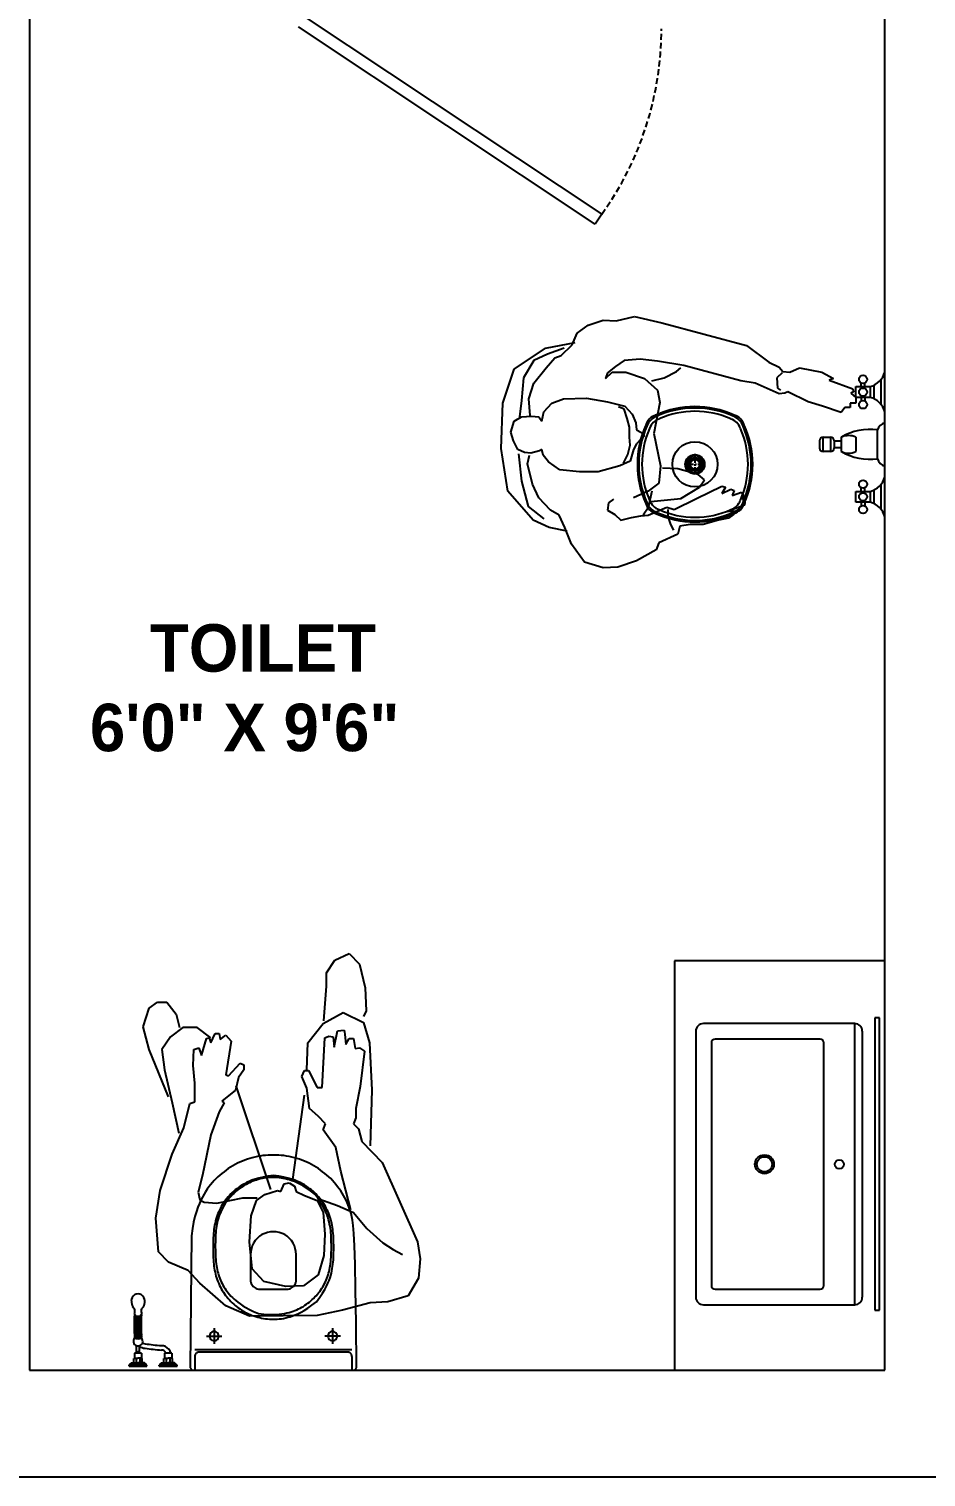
# Model space of a CAD drawing. Header units: inches. Extents: x 9636 to 21597, y -10243 to 557.
# Drawn here: x 14754.1 to 14829.7, y -8586.5 to -8464.5 of the extents above; entities that cross this region are included whole.
import ezdxf

# ---------------------------------------------------------------- set-up
doc = ezdxf.new("R2010")
doc.units = ezdxf.units.IN
doc.header["$MEASUREMENT"] = 0
doc.linetypes.add('CENTER2', pattern=[1.125, 0.75, -0.125, 0.125, -0.125])
doc.linetypes.add('DASHED', pattern=[0.75, 0.5, -0.25])
doc.layers.add('Edges', color=7, linetype='Continuous')
doc.styles.add('MtXpl_Stylus_BT', font='')
doc.styles.get('MtXpl_Stylus_BT').set_extended_font_data('Stylus BT', bold=True)

# ---------------------------------------------------------------- blocks, each defined once
blk = doc.blocks.new('FF')
at = {"color": 252, "true_color": 0x939598}
for p, q in [((14754.19, -8367.47), (14754.19, -8577.47)), ((14801.82, -8480.91), (14776.83, -8464.3)), ((14777.39, -8463.47), (14802.37, -8480.08)), ((14826.19, -8577.47), (14826.19, -8463.47)), ((14802.37, -8480.08), (14801.82, -8480.91)), ((14826.19, -8496.73), (14826.19, -8493.38)), ((14823.75, -8495.51), (14823.75, -8494.6)), ((14823.75, -8494.6), (14824.97, -8494.6)), ((14824.21, -8494.6), (14824.21, -8494.29)), ((14824.51, -8494.6), (14824.51, -8494.29)), ((14824.97, -8494.6), (14824.97, -8495.51)), ((14825.28, -8494.47), (14825.28, -8495.63)), ((14825.88, -8496.13), (14825.88, -8493.98)), ((14824.97, -8495.51), (14823.75, -8495.51)), ((14824.21, -8495.51), (14824.21, -8495.82)), ((14824.51, -8495.51), (14824.51, -8495.82)), ((14825.58, -8500.69), (14825.58, -8498.25)), ((14826.19, -8501.3), (14826.19, -8497.64)), ((14820.71, -8499.77), (14820.71, -8499.17)), ((14821.01, -8498.86), (14821.62, -8498.86)), ((14821.01, -8500.08), (14821.01, -8498.86)), ((14821.62, -8498.86), (14821.62, -8500.08)), ((14821.93, -8499.17), (14822.54, -8499.17)), ((14821.93, -8499.17), (14821.93, -8499.77)), ((14822.54, -8500.08), (14822.54, -8498.86)), ((14823.75, -8498.86), (14823.75, -8500.08)), ((14821.62, -8500.08), (14821.01, -8500.08)), ((14822.54, -8499.77), (14821.93, -8499.77)), ((14824.21, -8503.43), (14824.21, -8503.12)), ((14824.51, -8503.43), (14824.51, -8503.12)), ((14825.28, -8503.3), (14825.28, -8504.46)), ((14825.88, -8504.96), (14825.88, -8502.81)), ((14826.19, -8505.56), (14826.19, -8502.21)), ((14823.75, -8504.34), (14823.75, -8503.43)), ((14823.75, -8503.43), (14824.97, -8503.43)), ((14824.97, -8504.34), (14823.75, -8504.34)), ((14824.21, -8504.34), (14824.21, -8504.65)), ((14824.51, -8504.34), (14824.51, -8504.65)), ((14824.97, -8503.43), (14824.97, -8504.34)), ((14808.49, -8542.99), (14808.49, -8577.47)), ((14826.19, -8542.99), (14808.49, -8542.99)), ((14826.19, -8577.47), (14826.19, -8542.99)), ((14823.66, -8548.27), (14810.92, -8548.27)), ((14823.66, -8571.96), (14823.66, -8548.27)), ((14825.34, -8547.78), (14825.34, -8572.41)), ((14825.75, -8547.78), (14825.34, -8547.78)), ((14825.75, -8572.41), (14825.75, -8547.78)), ((14810.28, -8548.91), (14810.28, -8571.32)), ((14820.75, -8549.58), (14811.91, -8549.58)), ((14824.3, -8571.32), (14824.3, -8548.91)), ((14811.59, -8549.9), (14811.59, -8570.33)), ((14821.07, -8570.33), (14821.07, -8549.9)), ((14811.91, -8570.65), (14820.75, -8570.65)), ((14810.92, -8571.96), (14823.66, -8571.96)), ((14825.34, -8572.41), (14825.75, -8572.41)), ((14754.19, -8577.47), (14826.19, -8577.47)), ((14808.49, -8577.47), (14826.19, -8577.47)), ((14855.19, -8586.47), (14597.19, -8586.47))]:
    blk.add_line(p, q, dxfattribs=at)
at = {"color": 252, "linetype": 'ByBlock', "true_color": 0x939598}
for p, q in [((14803.59, -8489.06), (14805.11, -8488.7)), ((14805.11, -8488.7), (14807.43, -8489.24)), ((14800.3, -8490.1), (14801.22, -8489.43)), ((14801.22, -8489.43), (14802.49, -8489)), ((14802.49, -8489), (14803.59, -8489.06)), ((14807.43, -8489.24), (14814.56, -8491.13)), ((14797.62, -8491.37), (14800.12, -8490.89)), ((14798.96, -8491.98), (14799.88, -8491.07)), ((14799.88, -8491.07), (14800.3, -8490.1)), ((14814.56, -8491.13), (14816.44, -8492.53)), ((14795, -8493.14), (14797.62, -8491.37)), ((14796.65, -8492.41), (14795.79, -8493.87)), ((14797.8, -8491.86), (14796.65, -8492.41)), ((14797.68, -8493.02), (14798.41, -8492.17)), ((14799.21, -8491.37), (14797.8, -8491.86)), ((14798.41, -8492.17), (14798.96, -8491.98)), ((14804.26, -8492.41), (14803.53, -8492.9)), ((14805.6, -8492.29), (14804.26, -8492.41)), ((14807.06, -8492.47), (14805.6, -8492.29)), ((14794.03, -8496), (14795, -8493.14)), ((14796.65, -8494.3), (14797.68, -8493.02)), ((14802.68, -8493.93), (14803.23, -8493.38)), ((14802.86, -8493.44), (14802.68, -8493.93)), ((14803.53, -8492.9), (14802.86, -8493.44)), ((14803.23, -8493.38), (14804.38, -8493.38)), ((14804.38, -8493.38), (14805.97, -8493.93)), ((14809.26, -8492.83), (14807.06, -8492.47)), ((14807.61, -8493.87), (14808.65, -8493.32)), ((14808.65, -8493.32), (14809.01, -8493.02)), ((14814.07, -8494.11), (14809.26, -8492.83)), ((14816.44, -8492.53), (14817.3, -8492.96)), ((14817.54, -8493.44), (14817.11, -8493.87)), ((14817.3, -8492.96), (14817.6, -8493.32)), ((14817.6, -8493.32), (14818.21, -8493.38)), ((14818.21, -8493.38), (14819, -8493.02)), ((14819, -8493.02), (14820.89, -8493.38)), ((14820.89, -8493.38), (14821.86, -8493.93)), ((14795.79, -8493.87), (14795.61, -8495.76)), ((14796.22, -8495.63), (14796.65, -8494.3)), ((14805.97, -8493.93), (14807.06, -8494.9)), ((14806.58, -8494.11), (14807.61, -8493.87)), ((14815.29, -8494.3), (14814.07, -8494.11)), ((14817.3, -8495.21), (14815.29, -8494.3)), ((14817.11, -8493.87), (14817.17, -8494.72)), ((14817.17, -8494.72), (14817.42, -8494.9)), ((14821.86, -8493.93), (14821.5, -8494.05)), ((14821.5, -8494.05), (14823.51, -8494.78)), ((14823.51, -8494.78), (14823.57, -8495.03)), ((14793.91, -8499.83), (14794.03, -8496)), ((14795.61, -8495.76), (14795.43, -8497.16)), ((14796.34, -8497.03), (14796.22, -8495.63)), ((14797.5, -8496.73), (14798.17, -8496)), ((14798.17, -8496), (14799.14, -8495.63)), ((14799.14, -8495.63), (14801.09, -8495.57)), ((14801.09, -8495.57), (14802.86, -8495.88)), ((14802.86, -8495.88), (14804.32, -8496.24)), ((14807.25, -8495.94), (14806.76, -8498.56)), ((14807.06, -8494.9), (14807.25, -8495.94)), ((14817.78, -8495.15), (14817.3, -8495.21)), ((14818.03, -8495.03), (14817.78, -8495.15)), ((14819.73, -8495.88), (14818.03, -8495.03)), ((14820.95, -8496.24), (14819.73, -8495.88)), ((14823.75, -8496), (14823.27, -8496)), ((14823.27, -8496), (14823.27, -8496.36)), ((14823.57, -8495.03), (14823.33, -8495.15)), ((14823.33, -8495.15), (14823.75, -8495.51)), ((14823.75, -8495.51), (14823.75, -8496)), ((14795, -8497.52), (14795.61, -8497.16)), ((14795.61, -8497.16), (14796.46, -8497.09)), ((14796.46, -8497.09), (14797.07, -8497.16)), ((14797.07, -8497.16), (14797.32, -8497.52)), ((14797.32, -8497.52), (14797.5, -8496.73)), ((14804.26, -8496.49), (14803.77, -8496.3)), ((14804.5, -8497.28), (14804.26, -8496.49)), ((14804.32, -8496.24), (14804.93, -8496.91)), ((14804.69, -8498.01), (14804.5, -8497.28)), ((14804.93, -8496.91), (14805.24, -8497.64)), ((14822.53, -8496.79), (14820.95, -8496.24)), ((14822.84, -8496.36), (14822.53, -8496.79)), ((14823.27, -8496.36), (14822.84, -8496.36)), ((14794.7, -8498.43), (14795, -8497.52)), ((14794.94, -8499.16), (14794.7, -8498.43)), ((14804.69, -8498.86), (14804.69, -8498.01)), ((14805.24, -8497.64), (14805.3, -8498.25)), ((14805.3, -8498.25), (14805.66, -8498.43)), ((14805.66, -8498.43), (14805.97, -8498.74)), ((14795.31, -8499.89), (14794.94, -8499.16)), ((14804.57, -8500.32), (14804.75, -8499.53)), ((14804.75, -8499.53), (14804.69, -8498.86)), ((14805.3, -8499.41), (14805.05, -8499.89)), ((14805.66, -8499.04), (14805.3, -8499.41)), ((14805.97, -8498.74), (14805.66, -8499.04)), ((14806.76, -8498.56), (14807.31, -8501.29)), ((14794.45, -8503.42), (14793.91, -8499.83)), ((14795.86, -8500.14), (14795.31, -8499.89)), ((14795.37, -8500.26), (14795.61, -8502.57)), ((14796.4, -8500.2), (14795.86, -8500.14)), ((14796.1, -8501.11), (14796.28, -8500.38)), ((14797.13, -8500.02), (14796.4, -8500.2)), ((14797.32, -8499.89), (14797.13, -8500.02)), ((14797.44, -8500.38), (14797.32, -8499.89)), ((14797.87, -8500.93), (14797.44, -8500.38)), ((14798.84, -8501.6), (14797.87, -8500.93)), ((14804.75, -8500.87), (14803.9, -8501.29)), ((14804.2, -8501.05), (14804.57, -8500.32)), ((14805.05, -8499.89), (14804.75, -8500.87)), ((14796.53, -8502.82), (14796.1, -8501.11)), ((14800.48, -8501.78), (14798.84, -8501.6)), ((14802.07, -8501.78), (14800.48, -8501.78)), ((14803.9, -8501.29), (14802.07, -8501.78)), ((14807.31, -8501.29), (14807.18, -8502.75)), ((14808.77, -8501.54), (14807.49, -8501.48)), ((14810.47, -8502.02), (14808.77, -8501.54)), ((14811.02, -8502.45), (14810.47, -8502.02)), ((14795.61, -8502.57), (14796.16, -8504.7)), ((14797.07, -8503.97), (14796.53, -8502.82)), ((14807.18, -8502.75), (14806.27, -8503.42)), ((14809.01, -8504.03), (14810.6, -8503.06)), ((14810.35, -8504.03), (14812.48, -8503)), ((14810.6, -8503.06), (14811.02, -8502.45)), ((14812.48, -8503), (14812.79, -8503.06)), ((14812.79, -8503.06), (14812.48, -8503.61)), ((14812.48, -8503.61), (14813.22, -8503.24)), ((14813.22, -8503.24), (14813.52, -8503.36)), ((14813.52, -8503.36), (14813.34, -8503.79)), ((14796.59, -8505.86), (14794.45, -8503.42)), ((14798.05, -8505.01), (14797.07, -8503.97)), ((14802.92, -8504.4), (14802.86, -8505.01)), ((14803.35, -8504.09), (14802.92, -8504.4)), ((14806.27, -8503.42), (14805.05, -8503.97)), ((14806.58, -8503.42), (14806.27, -8504.82)), ((14806.51, -8504.28), (14809.01, -8504.03)), ((14808.46, -8504.95), (14810.35, -8504.03)), ((14814.37, -8504.58), (14812.97, -8505.13)), ((14813.34, -8503.79), (14814.13, -8503.49)), ((14814.13, -8503.49), (14814.31, -8503.79)), ((14814.31, -8503.79), (14814.19, -8504.09)), ((14814.19, -8504.09), (14814.43, -8504.15)), ((14814.43, -8504.15), (14814.37, -8504.58)), ((14796.16, -8504.7), (14797.5, -8505.74)), ((14798.78, -8505.43), (14798.05, -8505.01)), ((14799.27, -8506.47), (14798.78, -8505.43)), ((14802.86, -8505.01), (14803.47, -8505.37)), ((14803.47, -8505.37), (14803.96, -8505.86)), ((14803.96, -8505.86), (14804.87, -8505.62)), ((14804.87, -8505.62), (14805.66, -8505.49)), ((14805.66, -8505.49), (14806.27, -8505.43)), ((14806.27, -8504.82), (14805.84, -8505.43)), ((14806.27, -8505.43), (14807.85, -8504.76)), ((14807.85, -8504.76), (14808.46, -8504.95)), ((14807.92, -8504.95), (14807.92, -8505.55)), ((14807.92, -8505.55), (14808.16, -8506.22)), ((14813.03, -8505.68), (14812.18, -8505.86)), ((14812.97, -8505.13), (14813.64, -8505.07)), ((14813.46, -8505.37), (14813.03, -8505.68)), ((14813.64, -8505.07), (14813.46, -8505.37)), ((14797.93, -8506.47), (14796.59, -8505.86)), ((14799.45, -8506.77), (14797.93, -8506.47)), ((14799.81, -8507.87), (14799.27, -8506.47)), ((14808.77, -8507.02), (14807.18, -8507.75)), ((14808.16, -8506.22), (14808.4, -8506.71)), ((14808.95, -8506.35), (14808.77, -8507.02)), ((14809.8, -8506.22), (14808.95, -8506.35)), ((14810.9, -8506.22), (14809.8, -8506.22)), ((14812.18, -8505.86), (14810.9, -8506.22)), ((14800.91, -8509.39), (14799.81, -8507.87)), ((14807.18, -8507.75), (14806.94, -8508.35)), ((14802.49, -8509.88), (14800.91, -8509.39)), ((14805.3, -8509.27), (14803.71, -8509.81)), ((14806.94, -8508.35), (14805.3, -8509.27)), ((14803.71, -8509.81), (14802.49, -8509.88)), ((14779.9, -8542.92), (14781.1, -8542.35)), ((14781.1, -8542.35), (14781.96, -8543.27)), ((14779.19, -8543.98), (14779.9, -8542.92)), ((14781.96, -8543.27), (14782.45, -8545.26)), ((14779.19, -8545.12), (14779.19, -8543.98)), ((14778.97, -8548.04), (14779.19, -8545.12)), ((14782.45, -8545.26), (14782.52, -8547.18)), ((14763.77, -8548.53), (14764.27, -8546.97)), ((14764.27, -8546.97), (14764.98, -8546.47)), ((14764.98, -8546.47), (14765.76, -8546.47)), ((14765.76, -8546.47), (14766.54, -8547.47)), ((14782.52, -8547.18), (14782.31, -8547.68)), ((14764.27, -8550.45), (14763.77, -8548.53)), ((14766.54, -8547.47), (14766.83, -8548.61)), ((14777.62, -8549.88), (14778.9, -8548.25)), ((14778.9, -8548.25), (14780.61, -8547.33)), ((14780.61, -8547.33), (14782.31, -8548.18)), ((14782.31, -8548.18), (14782.81, -8549.88)), ((14766.05, -8549.39), (14765.34, -8550.45)), ((14767.11, -8548.61), (14766.05, -8549.39)), ((14768.32, -8548.61), (14767.11, -8548.61)), ((14769.46, -8549.46), (14768.32, -8548.61)), ((14768.67, -8550.95), (14769.1, -8549.53)), ((14769.1, -8549.53), (14769.31, -8549.46)), ((14769.31, -8549.46), (14769.46, -8549.88)), ((14769.46, -8549.88), (14769.81, -8549.1)), ((14769.81, -8549.1), (14770.17, -8549.1)), ((14770.17, -8549.1), (14770.24, -8549.6)), ((14770.24, -8549.6), (14770.73, -8549.24)), ((14770.73, -8549.24), (14771.16, -8549.74)), ((14771.16, -8549.74), (14770.73, -8552.59)), ((14778.83, -8553.65), (14779.04, -8549.46)), ((14779.04, -8549.46), (14779.4, -8549.32)), ((14779.4, -8549.32), (14779.75, -8549.39)), ((14779.75, -8549.39), (14779.83, -8550.24)), ((14779.83, -8550.24), (14780.11, -8548.89)), ((14780.11, -8548.89), (14780.68, -8548.82)), ((14780.68, -8548.82), (14780.75, -8549.17)), ((14780.75, -8549.17), (14780.82, -8550.03)), ((14780.82, -8550.03), (14781.1, -8549.53)), ((14781.1, -8549.53), (14781.46, -8549.53)), ((14781.46, -8549.53), (14781.6, -8550.38)), ((14765.9, -8554.43), (14764.27, -8550.45)), ((14765.34, -8550.45), (14765.55, -8552.16)), ((14767.96, -8551.8), (14768.04, -8550.45)), ((14768.04, -8550.45), (14768.46, -8550.31)), ((14768.46, -8550.31), (14768.67, -8550.95)), ((14777.55, -8552.16), (14777.62, -8549.88)), ((14781.6, -8550.38), (14781.96, -8550.31)), ((14781.96, -8550.31), (14782.38, -8550.6)), ((14782.38, -8550.6), (14782.03, -8553.58)), ((14782.81, -8549.88), (14783.02, -8553.87)), ((14765.55, -8552.16), (14766.19, -8554.93)), ((14768.11, -8553.3), (14767.96, -8551.8)), ((14770.95, -8552.66), (14771.94, -8551.59)), ((14772.23, -8552.16), (14771.8, -8552.8)), ((14771.94, -8551.59), (14772.23, -8551.73)), ((14772.23, -8551.73), (14772.23, -8552.16)), ((14768.11, -8554.86), (14768.11, -8553.3)), ((14770.73, -8552.59), (14770.95, -8552.66)), ((14771.8, -8552.8), (14771.52, -8553.87)), ((14777.13, -8552.73), (14777.34, -8552.23)), ((14777.55, -8553.72), (14777.13, -8552.73)), ((14777.34, -8552.23), (14777.69, -8552.23)), ((14777.69, -8552.23), (14778.4, -8553.65)), ((14771.52, -8553.87), (14770.38, -8554.79)), ((14774.5, -8562.25), (14771.59, -8553.51)), ((14776.35, -8561.4), (14777.34, -8554.29)), ((14777.77, -8555.43), (14777.55, -8553.72)), ((14778.4, -8553.65), (14778.83, -8553.65)), ((14782.03, -8553.58), (14781.67, -8555.43)), ((14783.02, -8553.87), (14782.88, -8558.56)), ((14766.19, -8554.93), (14766.76, -8557.49)), ((14767.18, -8557.06), (14767.68, -8555)), ((14767.68, -8555), (14768.11, -8554.86)), ((14770.17, -8555.71), (14769.46, -8557.63)), ((14770.59, -8554.93), (14770.17, -8555.71)), ((14770.38, -8554.79), (14770.59, -8554.93)), ((14778.48, -8556.07), (14777.77, -8555.43)), ((14781.67, -8555.43), (14781.67, -8556.21)), ((14766.19, -8559.27), (14767.18, -8557.06)), ((14779.12, -8556.71), (14778.48, -8556.07)), ((14778.9, -8557.21), (14779.12, -8556.71)), ((14781.67, -8556.21), (14781.46, -8556.71)), ((14781.46, -8556.71), (14781.89, -8557.14)), ((14769.46, -8557.63), (14768.75, -8561.05)), ((14779.97, -8558.7), (14778.9, -8557.21)), ((14781.89, -8557.14), (14782.17, -8558.2)), ((14782.17, -8558.2), (14783.87, -8559.98)), ((14765.19, -8562.32), (14766.19, -8559.27)), ((14780.39, -8560.69), (14779.97, -8558.7)), ((14781.25, -8563.96), (14780.39, -8560.69)), ((14783.87, -8559.98), (14786.86, -8566.66)), ((14768.75, -8561.05), (14768.39, -8562.47)), ((14775.35, -8562.4), (14775.63, -8561.76)), ((14775.63, -8561.76), (14776.06, -8561.68)), ((14776.06, -8561.68), (14776.49, -8561.97)), ((14764.84, -8564.67), (14765.19, -8562.32)), ((14768.39, -8562.47), (14768.53, -8563.11)), ((14768.53, -8563.11), (14768.89, -8563.32)), ((14769.95, -8563.39), (14772.15, -8562.96)), ((14772.15, -8562.96), (14773.36, -8562.96)), ((14772.86, -8564.46), (14773.29, -8563.18)), ((14773.29, -8563.18), (14774, -8562.68)), ((14774, -8562.68), (14775.07, -8562.32)), ((14775.07, -8562.32), (14775.35, -8562.4)), ((14776.49, -8561.97), (14776.63, -8562.4)), ((14776.63, -8562.4), (14777.34, -8562.75)), ((14777.34, -8562.75), (14778.4, -8563.18)), ((14778.4, -8563.18), (14778.9, -8564.17)), ((14778.55, -8563.04), (14780.11, -8563.6)), ((14768.89, -8563.32), (14769.95, -8563.39)), ((14778.9, -8564.17), (14779.04, -8566.02)), ((14780.11, -8563.6), (14781.46, -8564.17)), ((14781.46, -8564.17), (14782.6, -8565.52)), ((14765.05, -8567.51), (14764.84, -8564.67)), ((14772.72, -8566.66), (14772.86, -8564.46)), ((14782.6, -8565.52), (14783.94, -8566.73)), ((14772.94, -8568.94), (14772.72, -8566.66)), ((14779.04, -8566.02), (14778.97, -8567.8)), ((14783.94, -8566.73), (14784.8, -8567.3)), ((14786.86, -8566.66), (14787.07, -8568.08)), ((14765.9, -8568.37), (14765.05, -8567.51)), ((14778.97, -8567.8), (14778.48, -8569.43)), ((14784.8, -8567.3), (14785.58, -8567.73)), ((14767.54, -8569.08), (14765.9, -8568.37)), ((14768.53, -8570.14), (14767.54, -8569.08)), ((14773.93, -8570), (14772.94, -8568.94)), ((14787.07, -8568.08), (14786.93, -8569.72)), ((14770.73, -8572.06), (14768.53, -8570.14)), ((14775.78, -8570.43), (14773.93, -8570)), ((14777.27, -8570.36), (14775.78, -8570.43)), ((14778.48, -8569.43), (14777.27, -8570.36)), ((14786.93, -8569.72), (14786.08, -8571.21)), ((14784.37, -8571.71), (14782.88, -8571.78)), ((14786.08, -8571.21), (14784.37, -8571.71)), ((14772.72, -8572.92), (14770.73, -8572.06)), ((14778.4, -8572.85), (14772.72, -8572.92)), ((14780.54, -8572.42), (14778.4, -8572.85)), ((14782.88, -8571.78), (14780.54, -8572.42))]:
    blk.add_line(p, q, dxfattribs=at)
at = {"color": 252, "linetype": 'Continuous', "true_color": 0x939598}
for p, q in [((14809.96, -8500.62), (14810.02, -8500.62)), ((14810.41, -8500.62), (14810.02, -8500.62)), ((14810.41, -8500.62), (14810.47, -8500.62)), ((14810.8, -8500.74), (14810.72, -8500.54)), ((14810.92, -8501.02), (14810.8, -8500.74)), ((14809.43, -8501.08), (14809.51, -8501.27)), ((14809.62, -8501.55), (14809.51, -8501.27)), ((14809.62, -8501.55), (14809.7, -8501.75)), ((14810.02, -8501.67), (14809.96, -8501.67)), ((14810.02, -8501.67), (14810.41, -8501.67)), ((14810.47, -8501.67), (14810.41, -8501.67)), ((14811, -8501.21), (14810.92, -8501.02))]:
    blk.add_line(p, q, dxfattribs=at)
at = {"color": 252, "linetype": 'CENTER2', "true_color": 0x939598}
for p, q in [((14810.21, -8500.27), (14810.21, -8502.02)), ((14809.34, -8501.15), (14811.09, -8501.15))]:
    blk.add_line(p, q, dxfattribs=at)
at = {"color": 0}
for p, q in [((14763.04, -8574.37), (14763.04, -8572.92)), ((14763.04, -8574.38), (14763.04, -8572.93)), ((14763.63, -8574.37), (14763.63, -8572.92)), ((14763.06, -8574.4), (14763.06, -8572.95)), ((14763.08, -8574.43), (14763.08, -8572.97)), ((14763.11, -8574.47), (14763.11, -8572.99)), ((14763.14, -8574.5), (14763.14, -8573.02)), ((14763.18, -8574.52), (14763.18, -8573.04)), ((14763.23, -8574.54), (14763.23, -8573.05)), ((14763.28, -8574.56), (14763.28, -8573.06)), ((14763.33, -8574.56), (14763.33, -8573.07)), ((14763.38, -8574.56), (14763.38, -8573.07)), ((14763.43, -8574.55), (14763.43, -8573.06)), ((14763.48, -8574.53), (14763.48, -8573.04)), ((14763.52, -8574.5), (14763.52, -8573.02)), ((14763.56, -8574.47), (14763.56, -8572.99)), ((14763.59, -8574.43), (14763.59, -8572.97)), ((14763.61, -8574.4), (14763.61, -8572.94)), ((14763.04, -8574.56), (14763.04, -8574.7)), ((14763.63, -8574.56), (14763.63, -8574.7)), ((14762.97, -8576.86), (14762.97, -8576.49)), ((14763.63, -8576.04), (14763.02, -8576.04)), ((14763.02, -8576.04), (14763.02, -8576.46)), ((14763.02, -8576.46), (14763.32, -8576.46)), ((14763.17, -8576.46), (14763.17, -8576.86)), ((14763.19, -8575.97), (14763.19, -8575.4)), ((14763.63, -8576.46), (14763.32, -8576.46)), ((14763.45, -8575.97), (14763.45, -8575.41)), ((14763.47, -8576.46), (14763.47, -8576.86)), ((14763.63, -8576.04), (14763.63, -8576.46)), ((14763.68, -8576.86), (14763.68, -8576.49)), ((14765.51, -8576.86), (14765.51, -8576.49)), ((14766.17, -8576.04), (14765.56, -8576.04)), ((14765.56, -8576.04), (14765.56, -8576.46)), ((14765.56, -8576.46), (14765.86, -8576.46)), ((14765.71, -8576.46), (14765.71, -8576.86)), ((14766.17, -8576.46), (14765.86, -8576.46)), ((14766.01, -8576.46), (14766.01, -8576.86)), ((14766.17, -8576.04), (14766.17, -8576.46)), ((14766.22, -8576.86), (14766.22, -8576.49)), ((14762.57, -8577.12), (14762.57, -8577.05)), ((14762.57, -8577.12), (14764.07, -8577.12)), ((14764.01, -8577.02), (14762.63, -8577.02)), ((14762.77, -8576.86), (14763.32, -8576.86)), ((14763.87, -8576.86), (14763.32, -8576.86)), ((14764.07, -8577.12), (14764.07, -8577.05)), ((14765.11, -8577.12), (14765.11, -8577.05)), ((14765.11, -8577.12), (14766.61, -8577.12)), ((14766.56, -8577.02), (14765.17, -8577.02)), ((14765.31, -8576.86), (14765.86, -8576.86)), ((14766.41, -8576.86), (14765.86, -8576.86)), ((14766.61, -8577.12), (14766.61, -8577.05))]:
    blk.add_line(p, q, dxfattribs=at)
at = {"color": 252, "true_color": 0x939598}
for centre, radius in [((14824.36, -8493.99), 0.34), ((14824.36, -8495.06), 0.34), ((14824.36, -8496.12), 0.34), ((14824.36, -8502.82), 0.34), ((14824.36, -8503.88), 0.34), ((14824.36, -8504.95), 0.34), ((14816.06, -8560.12), 0.797), ((14816.06, -8560.12), 0.638), ((14822.36, -8560.12), 0.374)]:
    blk.add_circle(centre, radius, dxfattribs=at)
at = {"color": 252, "linetype": 'Continuous', "true_color": 0x939598}
for radius in [1.9, 0.811, 0.466, 0.409]:
    blk.add_circle((14810.21, -8501.15), radius, dxfattribs=at)
at = {"color": 252, "linetype": 'DASHED', "true_color": 0x939598}
blk.add_arc((14780.6, -8464.47), 26.79, 324.3678, 359.9984, dxfattribs=at)
at = {"color": 252, "true_color": 0x939598}
for centre, radius, start, end in [((14824.51, -8492.92), 1.74, 285.2551, 344.7449), ((14824.51, -8497.19), 1.74, 15.2551, 74.7449), ((14824.97, -8503.12), 4.91, 82.875, 119.7449), ((14826.44, -8498.5), 0.892, 106.1502, 163.8498), ((14821, -8499.16), 0.295, 88.2224, 181.7776), ((14821.63, -8499.16), 0.295, 358.2224, 91.7776), ((14823.14, -8500.25), 1.52, 66.3417, 113.6584), ((14821, -8499.78), 0.295, 178.2224, 271.7776), ((14821.63, -8499.78), 0.295, 268.2224, 1.7776), ((14824.97, -8495.82), 4.91, 240.2551, 277.125), ((14823.14, -8498.69), 1.52, 246.3417, 293.6583), ((14826.44, -8500.44), 0.892, 196.1502, 253.8498), ((14824.51, -8501.75), 1.74, 285.2551, 344.7449), ((14824.51, -8506.02), 1.74, 15.2551, 74.7449), ((14810.92, -8548.91), 0.638, 90, 180), ((14823.66, -8548.91), 0.638, 0, 90), ((14811.91, -8549.9), 0.319, 90, 180), ((14820.75, -8549.9), 0.319, 0, 90), ((14811.91, -8570.33), 0.319, 180, 270), ((14820.75, -8570.33), 0.319, 270, 360), ((14810.92, -8571.32), 0.638, 180, 270), ((14823.66, -8571.32), 0.638, 270, 0)]:
    blk.add_arc(centre, radius, start, end, dxfattribs=at)
at = {"color": 252, "linetype": 'Continuous', "true_color": 0x939598}
for centre, radius, start, end in [((14807.33, -8498.26), 1.33, 108.5617, 161.4379), ((14807.4, -8498.33), 1.29, 107.9496, 162.0505), ((14810.21, -8504.34), 8.05, 65.7447, 114.2565), ((14810.21, -8504.28), 7.87, 65.9155, 114.0845), ((14810.21, -8504.13), 7.45, 66.0461, 113.954), ((14813.03, -8498.33), 1.29, 17.8792, 72.1204), ((14813.1, -8498.26), 1.33, 18.5612, 71.4243), ((14813.41, -8501.15), 8.05, 155.7429, 204.2555), ((14813.35, -8501.15), 7.87, 155.9155, 204.0846), ((14813.2, -8501.15), 7.45, 156.0504, 203.9499), ((14807.54, -8498.48), 1.2, 107.1884, 162.8085), ((14812.88, -8498.48), 1.2, 17.1823, 72.8172), ((14807.23, -8501.15), 7.45, 336.0502, 23.9498), ((14807.07, -8501.15), 7.87, 335.9156, 24.0845), ((14807.02, -8501.15), 8.05, 335.7453, 24.2564), ((14810.21, -8501.15), 0.789, 46.0565, 178.9435), ((14810.21, -8501.15), 0.718, 34.5731, 190.4269), ((14810.21, -8501.15), 0.583, 115.5438, 244.4562), ((14810.21, -8501.15), 0.583, 295.5438, 64.4562), ((14810.53, -8500.8), 0.32, 44.2179, 53.1195), ((14810.21, -8501.15), 0.789, 358.9435, 46.0565), ((14809.72, -8501.12), 0.296, 171.5149, 181.1477), ((14810.21, -8501.15), 0.789, 178.9435, 226.0565), ((14810.21, -8501.15), 0.718, 214.5731, 10.4269), ((14810.21, -8501.15), 0.789, 226.0565, 358.6411), ((14810.21, -8501.15), 0.789, 226.0565, 358.9435), ((14809.89, -8501.49), 0.32, 224.2179, 233.1195), ((14810.71, -8501.17), 0.296, 351.5141, 1.147), ((14807.33, -8504.03), 1.33, 198.64, 251.3731), ((14807.4, -8503.96), 1.29, 197.9494, 252.0514), ((14807.54, -8503.81), 1.2, 197.1836, 252.814), ((14812.88, -8503.81), 1.2, 287.1892, 342.8119), ((14813.01, -8503.94), 1.32, 288.4913, 341.509), ((14813.09, -8504.03), 1.33, 288.6493, 341.3514), ((14810.21, -8497.95), 8.05, 245.7431, 294.2554), ((14810.21, -8498.01), 7.87, 245.9156, 294.0844), ((14810.21, -8498.16), 7.45, 246.0462, 293.9541)]:
    blk.add_arc(centre, radius, start, end, dxfattribs=at)
at = {"color": 0}
for centre, radius, start, end in [((14763.33, -8571.62), 0.572, 359.1351, 180.8649), ((14763.85, -8571.65), 1.08, 178.7483, 206.4877), ((14762.82, -8571.65), 1.08, 333.5123, 1.2517), ((14762.64, -8572.5), 0.433, 16.2879, 57.3519), ((14763.09, -8572.83), 0.0712, 137.3065, 222.6935), ((14763.07, -8572.76), 0.0381, 143.1441, 216.8559), ((14763.07, -8572.9), 0.0381, 143.1441, 216.8559), ((14761.87, -8572.49), 1.2, 348.3571, 5.6253), ((14763.33, -8572.61), 0.32, 203.4368, 336.5632), ((14763.33, -8572.64), 0.328, 206.3551, 333.6449), ((14763.33, -8572.69), 0.351, 213.1371, 326.8629), ((14763.33, -8572.7), 0.371, 217.5398, 322.4602), ((14764.8, -8572.49), 1.2, 174.3747, 191.6429), ((14764.02, -8572.5), 0.433, 122.6481, 163.7121), ((14763.6, -8572.76), 0.0381, 323.1441, 36.8559), ((14763.57, -8572.83), 0.0712, 317.3065, 42.6935), ((14763.6, -8572.9), 0.0381, 323.1441, 36.8559), ((14763.73, -8575.06), 0.78, 152.7727, 191.5996), ((14763.33, -8575), 0.425, 210.5106, 329.4894), ((14763.09, -8574.46), 0.0712, 137.3065, 222.6935), ((14763.07, -8574.39), 0.0381, 143.1441, 216.8559), ((14763.07, -8574.53), 0.0381, 143.1441, 216.8559), ((14763.33, -8574.24), 0.32, 203.4368, 336.5632), ((14763.33, -8574.27), 0.328, 206.3551, 333.6449), ((14763.33, -8574.32), 0.351, 213.1371, 326.8629), ((14763.33, -8574.33), 0.371, 217.5398, 322.4602), ((14763.33, -8574.37), 0.448, 229.0147, 310.9853), ((14763.6, -8574.39), 0.0381, 323.1441, 36.8559), ((14763.57, -8574.46), 0.0712, 317.3065, 42.6935), ((14763.6, -8574.53), 0.0381, 323.1441, 36.8559), ((14762.94, -8575.06), 0.78, 348.4004, 27.2273), ((14764, -8574.57), 0.68, 244.0824, 263.2266), ((14768.88, -8537.52), 38.05, 262.5073, 264.5933), ((14763.06, -8576.61), 0.149, 105.9076, 129.9207), ((14763.32, -8576.19), 0.255, 35.7762, 144.2238), ((14764.05, -8574.49), 1.14, 238.5932, 263.7686), ((14763.58, -8576.61), 0.149, 50.0793, 74.0924), ((14766.4, -8559.87), 15.94, 261.0602, 266.0403), ((14765.29, -8576.22), 0.817, 39.6697, 89.6336), ((14765.3, -8576.16), 0.388, 19.0504, 90.6085), ((14765.6, -8576.61), 0.149, 105.9076, 129.9207), ((14765.44, -8576.08), 0.624, 4.3011, 38.585), ((14766.13, -8576.61), 0.149, 50.0793, 74.0924), ((14762.62, -8577.08), 0.0612, 88.0282, 152.0821), ((14762.94, -8577.17), 0.35, 118.3436, 154.2104), ((14763.7, -8577.17), 0.35, 25.7896, 61.6564), ((14764.02, -8577.08), 0.0612, 27.9179, 91.9718), ((14765.17, -8577.08), 0.0612, 88.0282, 152.0821), ((14765.48, -8577.17), 0.35, 118.3436, 154.2104), ((14766.24, -8577.17), 0.35, 25.7896, 61.6564), ((14766.56, -8577.08), 0.0612, 27.9179, 91.9718)]:
    blk.add_arc(centre, radius, start, end, dxfattribs=at)
at = {"layer": 'Edges'}
for p, q in [((14767.82, -8566.16), (14767.72, -8577.2)), ((14769.74, -8573.94), (14769.74, -8574.21)), ((14779.7, -8573.94), (14779.7, -8574.21)), ((14769.08, -8574.59), (14769.35, -8574.59)), ((14769.37, -8574.5), (14769.35, -8574.59)), ((14769.35, -8574.59), (14769.37, -8574.69)), ((14769.35, -8574.59), (14769.74, -8574.59)), ((14769.4, -8574.4), (14769.37, -8574.5)), ((14769.37, -8574.69), (14769.4, -8574.79)), ((14769.46, -8574.32), (14769.4, -8574.4)), ((14769.4, -8574.79), (14769.46, -8574.87)), ((14769.54, -8574.26), (14769.46, -8574.32)), ((14769.46, -8574.87), (14769.54, -8574.93)), ((14769.64, -8574.22), (14769.54, -8574.26)), ((14769.54, -8574.93), (14769.64, -8574.97)), ((14769.74, -8574.21), (14769.64, -8574.22)), ((14769.64, -8574.97), (14769.74, -8574.98)), ((14769.84, -8574.22), (14769.74, -8574.21)), ((14769.74, -8574.21), (14769.74, -8574.59)), ((14769.74, -8574.59), (14770.12, -8574.59)), ((14769.74, -8574.59), (14769.74, -8574.98)), ((14769.74, -8574.98), (14769.84, -8574.97)), ((14769.74, -8574.98), (14769.74, -8575.25)), ((14769.93, -8574.26), (14769.84, -8574.22)), ((14769.84, -8574.97), (14769.93, -8574.93)), ((14770.01, -8574.32), (14769.93, -8574.26)), ((14769.93, -8574.93), (14770.01, -8574.87)), ((14770.07, -8574.4), (14770.01, -8574.32)), ((14770.01, -8574.87), (14770.07, -8574.79)), ((14770.11, -8574.5), (14770.07, -8574.4)), ((14770.07, -8574.79), (14770.11, -8574.69)), ((14770.12, -8574.59), (14770.11, -8574.5)), ((14770.11, -8574.69), (14770.12, -8574.59)), ((14770.12, -8574.59), (14770.39, -8574.59)), ((14779.32, -8574.59), (14779.05, -8574.59)), ((14779.33, -8574.5), (14779.32, -8574.59)), ((14779.32, -8574.59), (14779.33, -8574.69)), ((14779.7, -8574.59), (14779.32, -8574.59)), ((14779.37, -8574.4), (14779.33, -8574.5)), ((14779.33, -8574.69), (14779.37, -8574.79)), ((14779.43, -8574.32), (14779.37, -8574.4)), ((14779.37, -8574.79), (14779.43, -8574.87)), ((14779.51, -8574.26), (14779.43, -8574.32)), ((14779.43, -8574.87), (14779.51, -8574.93)), ((14779.61, -8574.22), (14779.51, -8574.26)), ((14779.51, -8574.93), (14779.61, -8574.97)), ((14779.7, -8574.21), (14779.61, -8574.22)), ((14779.61, -8574.97), (14779.7, -8574.98)), ((14779.8, -8574.22), (14779.7, -8574.21)), ((14779.7, -8574.21), (14779.7, -8574.59)), ((14780.09, -8574.59), (14779.7, -8574.59)), ((14779.7, -8574.59), (14779.7, -8574.98)), ((14779.7, -8574.98), (14779.8, -8574.97)), ((14779.7, -8574.98), (14779.7, -8575.25)), ((14779.9, -8574.26), (14779.8, -8574.22)), ((14779.8, -8574.97), (14779.9, -8574.93)), ((14779.98, -8574.32), (14779.9, -8574.26)), ((14779.9, -8574.93), (14779.98, -8574.87)), ((14780.04, -8574.4), (14779.98, -8574.32)), ((14779.98, -8574.87), (14780.04, -8574.79)), ((14780.08, -8574.5), (14780.04, -8574.4)), ((14780.04, -8574.79), (14780.08, -8574.69)), ((14780.09, -8574.59), (14780.08, -8574.5)), ((14780.08, -8574.69), (14780.09, -8574.59)), ((14780.36, -8574.59), (14780.09, -8574.59)), ((14781.34, -8575.74), (14768.1, -8575.74)), ((14768.11, -8576.22), (14768.1, -8576.27)), ((14768.1, -8576.27), (14768.1, -8576.32)), ((14768.1, -8576.32), (14768.1, -8577.47)), ((14768.13, -8576.17), (14768.11, -8576.22)), ((14768.15, -8576.13), (14768.13, -8576.17)), ((14768.18, -8576.09), (14768.15, -8576.13)), ((14768.21, -8576.05), (14768.18, -8576.09)), ((14768.25, -8576.02), (14768.21, -8576.05)), ((14768.29, -8575.99), (14768.25, -8576.02)), ((14768.34, -8575.97), (14768.29, -8575.99)), ((14768.39, -8575.95), (14768.34, -8575.97)), ((14768.43, -8575.94), (14768.39, -8575.95)), ((14768.48, -8575.94), (14768.43, -8575.94)), ((14780.96, -8575.94), (14768.48, -8575.94)), ((14781.01, -8575.94), (14780.96, -8575.94)), ((14781.06, -8575.95), (14781.01, -8575.94)), ((14781.1, -8575.97), (14781.06, -8575.95)), ((14781.15, -8575.99), (14781.1, -8575.97)), ((14781.19, -8576.02), (14781.15, -8575.99)), ((14781.23, -8576.05), (14781.19, -8576.02)), ((14781.26, -8576.09), (14781.23, -8576.05)), ((14781.29, -8576.13), (14781.26, -8576.09)), ((14781.31, -8576.17), (14781.29, -8576.13)), ((14781.33, -8576.22), (14781.31, -8576.17)), ((14781.34, -8576.27), (14781.33, -8576.22)), ((14781.34, -8576.32), (14781.34, -8576.27)), ((14781.34, -8576.32), (14781.34, -8577.47)), ((14767.72, -8577.2), (14767.72, -8577.24)), ((14767.72, -8577.24), (14767.73, -8577.27)), ((14767.73, -8577.27), (14767.74, -8577.3)), ((14767.74, -8577.3), (14767.76, -8577.34)), ((14767.76, -8577.34), (14767.78, -8577.36)), ((14767.78, -8577.36), (14767.8, -8577.39)), ((14767.8, -8577.39), (14767.82, -8577.41)), ((14767.82, -8577.41), (14767.85, -8577.43)), ((14767.85, -8577.43), (14767.89, -8577.45)), ((14767.89, -8577.45), (14767.92, -8577.46)), ((14767.92, -8577.46), (14767.95, -8577.47)), ((14767.95, -8577.47), (14767.99, -8577.47)), ((14767.99, -8577.47), (14768.1, -8577.47)), ((14768.1, -8577.47), (14781.34, -8577.47)), ((14781.34, -8577.47), (14781.45, -8577.47)), ((14781.45, -8577.47), (14781.49, -8577.47)), ((14781.49, -8577.47), (14781.52, -8577.46)), ((14781.52, -8577.46), (14781.56, -8577.45)), ((14781.56, -8577.45), (14781.59, -8577.43)), ((14781.59, -8577.43), (14781.62, -8577.41)), ((14781.62, -8577.41), (14781.64, -8577.39)), ((14781.64, -8577.39), (14781.67, -8577.36)), ((14781.67, -8577.36), (14781.69, -8577.34)), ((14781.69, -8577.34), (14781.7, -8577.3)), ((14781.7, -8577.3), (14781.71, -8577.27)), ((14781.71, -8577.27), (14781.72, -8577.24)), ((14781.72, -8577.24), (14781.72, -8577.2))]:
    blk.add_line(p, q, dxfattribs=at)
for points in [[(14781.72, -8577.2), (14781.68, -8573.52), (14781.64, -8570.67), (14781.6, -8568.53), (14781.55, -8567), (14781.5, -8565.95), (14781.45, -8565.27), (14781.39, -8564.84), (14781.33, -8564.54), (14781.26, -8564.28), (14781.19, -8564.03), (14781.11, -8563.79), (14781.03, -8563.57), (14780.94, -8563.35), (14780.84, -8563.14), (14780.74, -8562.94), (14780.63, -8562.75), (14780.51, -8562.56), (14780.39, -8562.37), (14780.27, -8562.19), (14780.13, -8562.01), (14779.99, -8561.83), (14779.85, -8561.66), (14779.7, -8561.5), (14779.55, -8561.33), (14779.38, -8561.18), (14779.22, -8561.03), (14779.05, -8560.89), (14778.87, -8560.75), (14778.69, -8560.61), (14778.51, -8560.49), (14778.32, -8560.37), (14778.13, -8560.25), (14777.94, -8560.14), (14777.74, -8560.04), (14777.54, -8559.94), (14777.33, -8559.86), (14777.12, -8559.77), (14776.91, -8559.7), (14776.7, -8559.63), (14776.49, -8559.57), (14776.27, -8559.51), (14776.05, -8559.47), (14775.83, -8559.43), (14775.61, -8559.39), (14775.39, -8559.37), (14775.17, -8559.35), (14774.94, -8559.34), (14774.72, -8559.34), (14774.5, -8559.34), (14774.27, -8559.35), (14774.05, -8559.37), (14773.83, -8559.39), (14773.61, -8559.43), (14773.39, -8559.47), (14773.17, -8559.51), (14772.95, -8559.57), (14772.74, -8559.63), (14772.53, -8559.7), (14772.32, -8559.77), (14772.11, -8559.86), (14771.9, -8559.94), (14771.7, -8560.04), (14771.5, -8560.14), (14771.31, -8560.25), (14771.12, -8560.37), (14770.93, -8560.49), (14770.75, -8560.61), (14770.57, -8560.75), (14770.39, -8560.89), (14770.22, -8561.03), (14770.06, -8561.18), (14769.9, -8561.33), (14769.74, -8561.5), (14769.59, -8561.66), (14769.44, -8561.84), (14769.3, -8562.02), (14769.16, -8562.22), (14769.02, -8562.43), (14768.89, -8562.65), (14768.75, -8562.89), (14768.62, -8563.14), (14768.49, -8563.42), (14768.36, -8563.74), (14768.24, -8564.1), (14768.12, -8564.51), (14768.01, -8564.99), (14767.91, -8565.53), (14767.82, -8566.16)], [(14774.72, -8561.06), (14774.25, -8561.13), (14773.85, -8561.21), (14773.49, -8561.29), (14773.19, -8561.38), (14772.92, -8561.47), (14772.68, -8561.57), (14772.47, -8561.66), (14772.28, -8561.76), (14772.11, -8561.86), (14771.94, -8561.97), (14771.79, -8562.07), (14771.64, -8562.18), (14771.51, -8562.28), (14771.38, -8562.39), (14771.25, -8562.51), (14771.13, -8562.62), (14771.02, -8562.74), (14770.91, -8562.87), (14770.8, -8563), (14770.7, -8563.13), (14770.6, -8563.26), (14770.51, -8563.4), (14770.42, -8563.54), (14770.34, -8563.68), (14770.26, -8563.83), (14770.18, -8563.98), (14770.12, -8564.13), (14770.05, -8564.28), (14769.99, -8564.44), (14769.94, -8564.6), (14769.89, -8564.76), (14769.85, -8564.92), (14769.81, -8565.08), (14769.77, -8565.24), (14769.75, -8565.41), (14769.72, -8565.58), (14769.7, -8565.76), (14769.69, -8565.94), (14769.67, -8566.12), (14769.66, -8566.32), (14769.65, -8566.52), (14769.65, -8566.72), (14769.64, -8566.94), (14769.64, -8567.15), (14769.64, -8567.36), (14769.65, -8567.57), (14769.65, -8567.78), (14769.66, -8567.98), (14769.67, -8568.17), (14769.69, -8568.36), (14769.7, -8568.54), (14769.72, -8568.71), (14769.75, -8568.88), (14769.77, -8569.05), (14769.81, -8569.22), (14769.85, -8569.38), (14769.89, -8569.54), (14769.94, -8569.7), (14769.99, -8569.86), (14770.05, -8570.01), (14770.12, -8570.16), (14770.18, -8570.32), (14770.26, -8570.46), (14770.34, -8570.61), (14770.42, -8570.75), (14770.51, -8570.9), (14770.6, -8571.03), (14770.7, -8571.17), (14770.8, -8571.3), (14770.91, -8571.43), (14771.02, -8571.55), (14771.13, -8571.67), (14771.25, -8571.79), (14771.38, -8571.9), (14771.5, -8572.01), (14771.63, -8572.11), (14771.76, -8572.21), (14771.9, -8572.31), (14772.04, -8572.4), (14772.18, -8572.49), (14772.33, -8572.57), (14772.47, -8572.65), (14772.62, -8572.72), (14772.78, -8572.79), (14772.93, -8572.85), (14773.09, -8572.9), (14773.25, -8572.95), (14773.41, -8573), (14773.57, -8573.04), (14773.73, -8573.08), (14773.89, -8573.11), (14774.06, -8573.13), (14774.22, -8573.15), (14774.39, -8573.17), (14774.55, -8573.17), (14774.72, -8573.18), (14774.89, -8573.17), (14775.05, -8573.16), (14775.22, -8573.15), (14775.4, -8573.13), (14775.57, -8573.1), (14775.76, -8573.06), (14775.94, -8573.01), (14776.14, -8572.96), (14776.34, -8572.89), (14776.56, -8572.81), (14776.79, -8572.71), (14777.05, -8572.59), (14777.32, -8572.43), (14777.63, -8572.23), (14777.97, -8572), (14778.35, -8571.71)], [(14778.21, -8562.64), (14777.85, -8562.37), (14777.52, -8562.14), (14777.23, -8561.95), (14776.96, -8561.8), (14776.72, -8561.68), (14776.49, -8561.58), (14776.28, -8561.51), (14776.09, -8561.44), (14775.9, -8561.39), (14775.72, -8561.34), (14775.54, -8561.31), (14775.37, -8561.28), (14775.21, -8561.26), (14775.04, -8561.24), (14774.88, -8561.23), (14774.72, -8561.23), (14774.56, -8561.23), (14774.4, -8561.24), (14774.24, -8561.26), (14774.08, -8561.27), (14773.92, -8561.3), (14773.77, -8561.33), (14773.61, -8561.36), (14773.45, -8561.4), (14773.3, -8561.45), (14773.15, -8561.49), (14773, -8561.55), (14772.85, -8561.61), (14772.7, -8561.67), (14772.56, -8561.74), (14772.42, -8561.82), (14772.28, -8561.89), (14772.14, -8561.98), (14772.01, -8562.07), (14771.87, -8562.16), (14771.75, -8562.25), (14771.62, -8562.35), (14771.5, -8562.46), (14771.38, -8562.57), (14771.27, -8562.68), (14771.16, -8562.8), (14771.05, -8562.92), (14770.95, -8563.04), (14770.85, -8563.17), (14770.76, -8563.3), (14770.67, -8563.43), (14770.58, -8563.56), (14770.5, -8563.7), (14770.43, -8563.84), (14770.35, -8563.99), (14770.29, -8564.13), (14770.23, -8564.28), (14770.17, -8564.43), (14770.12, -8564.58), (14770.07, -8564.73), (14770.03, -8564.89), (14769.99, -8565.05), (14769.96, -8565.2), (14769.93, -8565.37), (14769.91, -8565.53), (14769.89, -8565.7), (14769.87, -8565.88), (14769.86, -8566.07), (14769.85, -8566.26), (14769.84, -8566.47), (14769.84, -8566.68), (14769.83, -8566.89), (14769.83, -8567.11), (14769.84, -8567.33), (14769.84, -8567.54), (14769.85, -8567.75), (14769.86, -8567.95), (14769.87, -8568.14), (14769.89, -8568.32), (14769.91, -8568.5), (14769.93, -8568.67), (14769.96, -8568.83), (14769.99, -8568.99), (14770.03, -8569.14), (14770.07, -8569.29), (14770.11, -8569.44), (14770.16, -8569.59), (14770.22, -8569.73), (14770.28, -8569.88), (14770.34, -8570.02), (14770.41, -8570.16), (14770.48, -8570.3), (14770.56, -8570.44), (14770.64, -8570.57), (14770.73, -8570.7), (14770.83, -8570.83), (14770.93, -8570.96), (14771.04, -8571.09), (14771.15, -8571.22), (14771.28, -8571.35), (14771.42, -8571.48), (14771.57, -8571.61), (14771.74, -8571.75), (14771.93, -8571.89), (14772.15, -8572.04), (14772.41, -8572.19), (14772.71, -8572.35), (14773.06, -8572.52), (14773.47, -8572.69)], [(14778.35, -8571.71), (14778.63, -8571.33), (14778.86, -8570.99), (14779.04, -8570.68), (14779.2, -8570.4), (14779.32, -8570.14), (14779.42, -8569.91), (14779.49, -8569.69), (14779.55, -8569.48), (14779.61, -8569.29), (14779.65, -8569.1), (14779.68, -8568.91), (14779.71, -8568.73), (14779.74, -8568.54), (14779.76, -8568.36), (14779.77, -8568.17), (14779.78, -8567.98), (14779.79, -8567.78), (14779.79, -8567.57), (14779.8, -8567.36), (14779.8, -8567.15), (14779.8, -8566.94), (14779.79, -8566.72), (14779.79, -8566.52), (14779.78, -8566.32), (14779.77, -8566.12), (14779.76, -8565.94), (14779.74, -8565.76), (14779.72, -8565.58), (14779.69, -8565.41), (14779.67, -8565.24), (14779.63, -8565.08), (14779.59, -8564.92), (14779.55, -8564.76), (14779.5, -8564.6), (14779.45, -8564.44), (14779.39, -8564.28), (14779.33, -8564.13), (14779.26, -8563.98), (14779.18, -8563.83), (14779.1, -8563.68), (14779.02, -8563.54), (14778.93, -8563.4), (14778.84, -8563.26), (14778.74, -8563.13), (14778.64, -8563), (14778.53, -8562.87), (14778.42, -8562.74), (14778.31, -8562.62), (14778.19, -8562.51), (14778.06, -8562.39), (14777.93, -8562.28), (14777.8, -8562.18), (14777.65, -8562.07), (14777.5, -8561.97), (14777.33, -8561.86), (14777.16, -8561.76), (14776.97, -8561.66), (14776.76, -8561.57), (14776.52, -8561.47), (14776.26, -8561.38), (14775.95, -8561.29), (14775.59, -8561.21), (14775.19, -8561.13), (14774.72, -8561.06)], [(14773.47, -8572.69), (14773.91, -8572.74), (14774.3, -8572.77), (14774.64, -8572.78), (14774.94, -8572.78), (14775.21, -8572.76), (14775.44, -8572.73), (14775.66, -8572.69), (14775.85, -8572.65), (14776.04, -8572.6), (14776.21, -8572.55), (14776.38, -8572.5), (14776.54, -8572.44), (14776.69, -8572.38), (14776.83, -8572.31), (14776.97, -8572.24), (14777.11, -8572.17), (14777.25, -8572.09), (14777.38, -8572), (14777.51, -8571.91), (14777.63, -8571.82), (14777.76, -8571.73), (14777.88, -8571.63), (14777.99, -8571.52), (14778.11, -8571.42), (14778.22, -8571.3), (14778.32, -8571.19), (14778.43, -8571.07), (14778.52, -8570.95), (14778.62, -8570.83), (14778.71, -8570.7), (14778.8, -8570.57), (14778.88, -8570.44), (14778.96, -8570.3), (14779.03, -8570.16), (14779.1, -8570.02), (14779.16, -8569.88), (14779.22, -8569.73), (14779.28, -8569.59), (14779.33, -8569.44), (14779.37, -8569.29), (14779.41, -8569.14), (14779.45, -8568.99), (14779.48, -8568.83), (14779.51, -8568.67), (14779.53, -8568.5), (14779.55, -8568.32), (14779.57, -8568.14), (14779.58, -8567.95), (14779.59, -8567.75), (14779.6, -8567.54), (14779.61, -8567.33), (14779.61, -8567.11), (14779.61, -8566.89), (14779.6, -8566.68), (14779.6, -8566.47), (14779.59, -8566.26), (14779.58, -8566.07), (14779.57, -8565.88), (14779.55, -8565.7), (14779.53, -8565.52), (14779.5, -8565.34), (14779.46, -8565.16), (14779.42, -8564.98), (14779.37, -8564.79), (14779.31, -8564.59), (14779.24, -8564.38), (14779.15, -8564.16), (14779.03, -8563.91), (14778.88, -8563.64), (14778.7, -8563.34), (14778.48, -8563.01), (14778.21, -8562.64)], [(14773.55, -8566.19), (14773.36, -8566.36), (14773.2, -8566.55), (14773.06, -8566.76), (14772.95, -8566.98), (14772.87, -8567.22), (14772.82, -8567.46), (14772.8, -8567.72), (14772.8, -8569.87), (14772.81, -8569.97), (14772.83, -8570.07), (14772.86, -8570.16), (14772.91, -8570.25), (14772.96, -8570.33), (14773.03, -8570.41), (14773.1, -8570.48), (14773.19, -8570.53), (14773.28, -8570.58), (14773.37, -8570.61), (14773.47, -8570.63)], [(14775.45, -8565.94), (14775.22, -8565.86), (14774.97, -8565.81), (14774.72, -8565.8), (14774.47, -8565.81), (14774.22, -8565.86), (14773.99, -8565.94), (14773.76, -8566.05), (14773.55, -8566.19)], [(14776.64, -8569.87), (14776.64, -8567.72), (14776.62, -8567.46), (14776.57, -8567.22), (14776.49, -8566.98), (14776.38, -8566.76), (14776.24, -8566.55), (14776.08, -8566.36), (14775.89, -8566.19), (14775.68, -8566.05), (14775.45, -8565.94)], [(14773.47, -8570.63), (14773.57, -8570.63), (14775.87, -8570.63), (14775.97, -8570.63), (14776.07, -8570.61), (14776.16, -8570.58), (14776.25, -8570.53), (14776.34, -8570.48), (14776.41, -8570.41), (14776.48, -8570.33), (14776.53, -8570.25), (14776.58, -8570.16), (14776.61, -8570.07), (14776.63, -8569.97), (14776.64, -8569.87)]]:
    blk.add_lwpolyline(points, dxfattribs=at)
at = {"color": 252, "true_color": 0x939598, "style": 'MtXpl_Stylus_BT'}
for s, p in [('TOILET', (14764.34, -8518.62)), ('6\'0" X 9\'6"', (14759.28, -8525.32))]:
    blk.add_text(s, height=4, rotation=0.0094, dxfattribs=at).set_placement(p)

msp = doc.modelspace()

# ---------------------------------------------------------------- block references
at = {"color": 18, "true_color": 0x000000}
msp.add_blockref('FF', (0, 0), dxfattribs=at)

doc.saveas('drawing.dxf')
